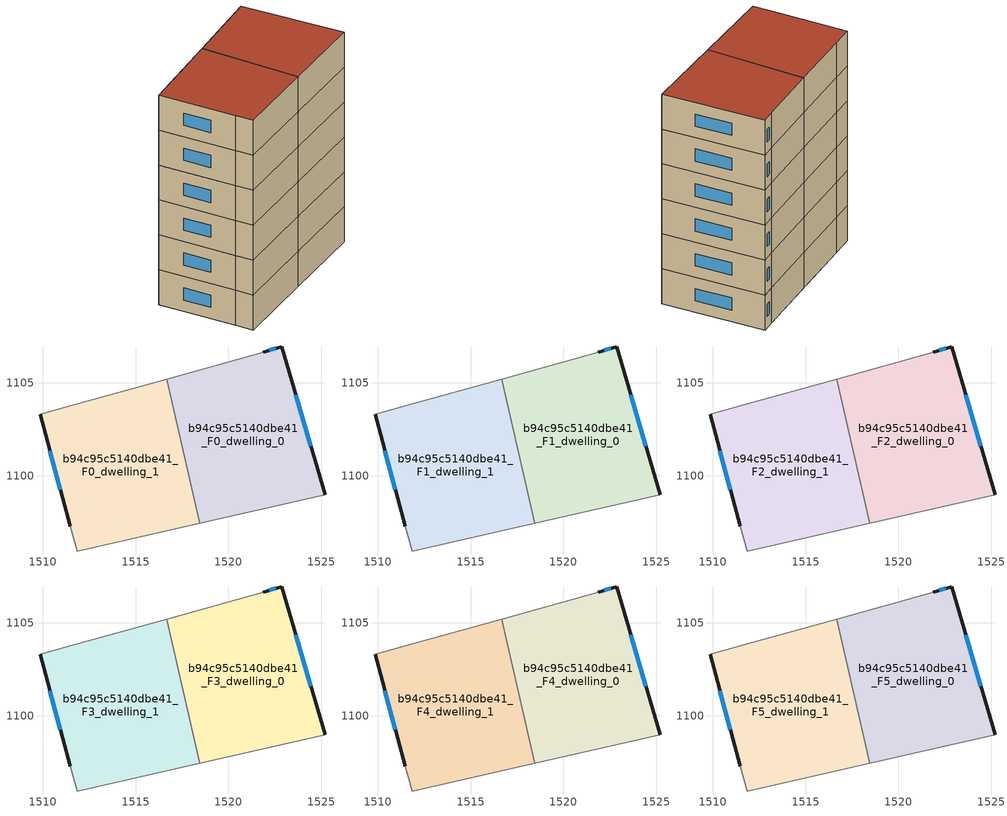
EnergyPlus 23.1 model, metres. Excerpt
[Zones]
b94c95c5140dbe41_F0_dwelling_0
 floor ground (EU_floor_Construction): 1522.88,1106.97 1525.21,1098.98 1518.47,1097.44 1516.68,1105.21 1521.88,1106.66 z0
 wall outside (EU_wall_Construction): 1525.21,1098.98 1522.88,1106.97 1521.88,1106.66 z0:3
 wall adiabatic (EU_wall_Construction): 1521.88,1106.66 1516.68,1105.21 / 1518.47,1097.44 1525.21,1098.98 z0:3
 wall to b94c95c5140dbe41_F0_dwelling_1 (EU_wall_Construction): 1516.68,1105.21 1518.47,1097.44 z0:3
 window (EU_Window_Construction): 1522.55,1106.87 1522.2,1106.76 / 1524.45,1101.58 1523.64,1104.37 z0.98:2.02
b94c95c5140dbe41_F0_dwelling_1
 floor ground (EU_floor_Construction): 1516.68,1105.21 1518.47,1097.44 1511.85,1095.92 1511.48,1097.27 1509.85,1103.32 1511.58,1103.79 z0
 wall outside (EU_wall_Construction): 1509.85,1103.32 1511.48,1097.27 z0:3
 wall adiabatic (EU_wall_Construction): 1511.48,1097.27 1511.85,1095.92 1518.47,1097.44 / 1516.68,1105.21 1511.58,1103.79 1509.85,1103.32 z0:3
 window (EU_Window_Construction): 1510.38,1101.35 1510.95,1099.23 z0.98:2.02
b94c95c5140dbe41_F1_dwelling_0
 floor to b94c95c5140dbe41_F0_dwelling_0 (EU_floor_Construction): 1522.88,1106.97 1525.21,1098.98 1518.47,1097.44 1516.68,1105.21 1521.88,1106.66 z3
 wall outside (EU_wall_Construction): 1525.21,1098.98 1522.88,1106.97 1521.88,1106.66 z3:6
 wall adiabatic (EU_wall_Construction): 1521.88,1106.66 1516.68,1105.21 / 1518.47,1097.44 1525.21,1098.98 z3:6
 wall to b94c95c5140dbe41_F1_dwelling_1 (EU_wall_Construction): 1516.68,1105.21 1518.47,1097.44 z3:6
 window (EU_Window_Construction): 1522.55,1106.87 1522.2,1106.76 / 1524.45,1101.58 1523.64,1104.37 z3.98:5.02
b94c95c5140dbe41_F1_dwelling_1
 floor to b94c95c5140dbe41_F0_dwelling_1 (EU_floor_Construction): 1516.68,1105.21 1518.47,1097.44 1511.85,1095.92 1511.48,1097.27 1509.85,1103.32 1511.58,1103.79 z3
 wall outside (EU_wall_Construction): 1509.85,1103.32 1511.48,1097.27 z3:6
 wall adiabatic (EU_wall_Construction): 1511.48,1097.27 1511.85,1095.92 1518.47,1097.44 / 1516.68,1105.21 1511.58,1103.79 1509.85,1103.32 z3:6
 window (EU_Window_Construction): 1510.38,1101.35 1510.95,1099.23 z3.98:5.02
b94c95c5140dbe41_F2_dwelling_0
 floor to b94c95c5140dbe41_F1_dwelling_0 (EU_floor_Construction): 1522.88,1106.97 1525.21,1098.98 1518.47,1097.44 1516.68,1105.21 1521.88,1106.66 z6
 wall outside (EU_wall_Construction): 1525.21,1098.98 1522.88,1106.97 1521.88,1106.66 z6:9
 wall adiabatic (EU_wall_Construction): 1521.88,1106.66 1516.68,1105.21 / 1518.47,1097.44 1525.21,1098.98 z6:9
 wall to b94c95c5140dbe41_F2_dwelling_1 (EU_wall_Construction): 1516.68,1105.21 1518.47,1097.44 z6:9
 window (EU_Window_Construction): 1522.55,1106.87 1522.2,1106.76 / 1524.45,1101.58 1523.64,1104.37 z6.98:8.02
b94c95c5140dbe41_F2_dwelling_1
 floor to b94c95c5140dbe41_F1_dwelling_1 (EU_floor_Construction): 1516.68,1105.21 1518.47,1097.44 1511.85,1095.92 1511.48,1097.27 1509.85,1103.32 1511.58,1103.79 z6
 wall outside (EU_wall_Construction): 1509.85,1103.32 1511.48,1097.27 z6:9
 wall adiabatic (EU_wall_Construction): 1511.48,1097.27 1511.85,1095.92 1518.47,1097.44 / 1516.68,1105.21 1511.58,1103.79 1509.85,1103.32 z6:9
 window (EU_Window_Construction): 1510.38,1101.35 1510.95,1099.23 z6.98:8.02
b94c95c5140dbe41_F3_dwelling_0
 floor to b94c95c5140dbe41_F2_dwelling_0 (EU_floor_Construction): 1522.88,1106.97 1525.21,1098.98 1518.47,1097.44 1516.68,1105.21 1521.88,1106.66 z9
 wall outside (EU_wall_Construction): 1525.21,1098.98 1522.88,1106.97 1521.88,1106.66 z9:12
 wall adiabatic (EU_wall_Construction): 1521.88,1106.66 1516.68,1105.21 / 1518.47,1097.44 1525.21,1098.98 z9:12
 wall to b94c95c5140dbe41_F3_dwelling_1 (EU_wall_Construction): 1516.68,1105.21 1518.47,1097.44 z9:12
 window (EU_Window_Construction): 1522.55,1106.87 1522.2,1106.76 / 1524.45,1101.58 1523.64,1104.37 z9.98:11.02
b94c95c5140dbe41_F3_dwelling_1
 floor to b94c95c5140dbe41_F2_dwelling_1 (EU_floor_Construction): 1516.68,1105.21 1518.47,1097.44 1511.85,1095.92 1511.48,1097.27 1509.85,1103.32 1511.58,1103.79 z9
 wall outside (EU_wall_Construction): 1509.85,1103.32 1511.48,1097.27 z9:12
 wall adiabatic (EU_wall_Construction): 1511.48,1097.27 1511.85,1095.92 1518.47,1097.44 / 1516.68,1105.21 1511.58,1103.79 1509.85,1103.32 z9:12
 window (EU_Window_Construction): 1510.38,1101.35 1510.95,1099.23 z9.98:11.02
b94c95c5140dbe41_F4_dwelling_0
 floor to b94c95c5140dbe41_F3_dwelling_0 (EU_floor_Construction): 1522.88,1106.97 1525.21,1098.98 1518.47,1097.44 1516.68,1105.21 1521.88,1106.66 z12
 wall outside (EU_wall_Construction): 1525.21,1098.98 1522.88,1106.97 1521.88,1106.66 z12:15
 wall adiabatic (EU_wall_Construction): 1521.88,1106.66 1516.68,1105.21 / 1518.47,1097.44 1525.21,1098.98 z12:15
 wall to b94c95c5140dbe41_F4_dwelling_1 (EU_wall_Construction): 1516.68,1105.21 1518.47,1097.44 z12:15
 window (EU_Window_Construction): 1522.55,1106.87 1522.2,1106.76 / 1524.45,1101.58 1523.64,1104.37 z12.98:14.02
b94c95c5140dbe41_F4_dwelling_1
 floor to b94c95c5140dbe41_F3_dwelling_1 (EU_floor_Construction): 1516.68,1105.21 1518.47,1097.44 1511.85,1095.92 1511.48,1097.27 1509.85,1103.32 1511.58,1103.79 z12
 wall outside (EU_wall_Construction): 1509.85,1103.32 1511.48,1097.27 z12:15
 wall adiabatic (EU_wall_Construction): 1511.48,1097.27 1511.85,1095.92 1518.47,1097.44 / 1516.68,1105.21 1511.58,1103.79 1509.85,1103.32 z12:15
 window (EU_Window_Construction): 1510.38,1101.35 1510.95,1099.23 z12.98:14.02
b94c95c5140dbe41_F5_dwelling_0
 floor to b94c95c5140dbe41_F4_dwelling_0 (EU_floor_Construction): 1522.88,1106.97 1525.21,1098.98 1518.47,1097.44 1516.68,1105.21 1521.88,1106.66 z15
 wall outside (EU_wall_Construction): 1525.21,1098.98 1522.88,1106.97 1521.88,1106.66 z15:18
 wall adiabatic (EU_wall_Construction): 1521.88,1106.66 1516.68,1105.21 / 1518.47,1097.44 1525.21,1098.98 z15:18
 wall to b94c95c5140dbe41_F5_dwelling_1 (EU_wall_Construction): 1516.68,1105.21 1518.47,1097.44 z15:18
 window (EU_Window_Construction): 1522.55,1106.87 1522.2,1106.76 / 1524.45,1101.58 1523.64,1104.37 z15.98:17.02
 roof outside (EU_roof_Construction): 1525.21,1098.98 1522.88,1106.97 1521.88,1106.66 1516.68,1105.21 1518.47,1097.44 z18
b94c95c5140dbe41_F5_dwelling_1
 floor to b94c95c5140dbe41_F4_dwelling_1 (EU_floor_Construction): 1516.68,1105.21 1518.47,1097.44 1511.85,1095.92 1511.48,1097.27 1509.85,1103.32 1511.58,1103.79 z15
 wall outside (EU_wall_Construction): 1509.85,1103.32 1511.48,1097.27 z15:18
 wall adiabatic (EU_wall_Construction): 1511.48,1097.27 1511.85,1095.92 1518.47,1097.44 / 1516.68,1105.21 1511.58,1103.79 1509.85,1103.32 z15:18
 window (EU_Window_Construction): 1510.38,1101.35 1510.95,1099.23 z15.98:17.02
 roof outside (EU_roof_Construction): 1518.47,1097.44 1516.68,1105.21 1511.58,1103.79 1509.85,1103.32 1511.48,1097.27 1511.85,1095.92 z18
shading: 1521.88,1106.66 1511.58,1103.79 z0:15
[Building]
EU S2 Campaign: North Axis=0; Terrain=City; Solar Distribution=FullExterior
[Site:Location]
Bologna: Latitude=44.5; Longitude=11.25; Time Zone=1; Elevation=37
[SizingPeriod:WeatherFileDays]
AnnualSizingPeriod: Begin Month=1; Begin Day of Month=1; End Month=12; End Day of Month=31; Day of Week for Start Day=Monday; Use Weather File Daylight Saving Period=No; Use Weather File Rain and Snow Indicators=No
[MATERIAL]
EU_InternalMass_Material: Roughness=MediumRough; Thickness=0.1; Conductivity=1; Density=1800; Specific Heat=900; Thermal Absorptance=0.9; Solar Absorptance=0.7; Visible Absorptance=0.7
[MATERIAL:NOMASS] Roughness=MediumRough; Thermal Absorptance=0.9; Solar Absorptance=0.7; Visible Absorptance=0.7
Name | Thermal Resistance
EU_wall_NoMass | 0.905828
EU_roof_NoMass | 0.37593
EU_floor_NoMass | 0.67114
[WINDOWMATERIAL:SIMPLEGLAZINGSYSTEM]
EU_Window_SimpleGlazing: UFactor=4.52486; Solar Heat Gain Coefficient=0.85; Visible Transmittance=0.85
[CONSTRUCTION]
EU_wall_Construction: EU_wall_NoMass
EU_roof_Construction: EU_roof_NoMass
EU_floor_Construction: EU_floor_NoMass
EU_Window_Construction: EU_Window_SimpleGlazing
EU_InternalMass_Construction: EU_InternalMass_Material
[ZONE] Type=1; Multiplier=1; Ceiling Height=autocalculate; Floor Area=autocalculate; Part of Total Floor Area=Yes
Name | Volume
b94c95c5140dbe41_F0_dwelling_0 | 162.793
b94c95c5140dbe41_F1_dwelling_0; b94c95c5140dbe41_F2_dwelling_0; b94c95c5140dbe41_F3_dwelling_0; b94c95c5140dbe41_F4_dwelling_0; b94c95c5140dbe41_F5_dwelling_0 | 162.792
b94c95c5140dbe41_F0_dwelling_1; b94c95c5140dbe41_F1_dwelling_1; b94c95c5140dbe41_F2_dwelling_1; b94c95c5140dbe41_F3_dwelling_1; b94c95c5140dbe41_F4_dwelling_1; b94c95c5140dbe41_F5_dwelling_1 | 162.8
[INTERNALMASS] Construction=EU_InternalMass_Construction
Name | Zone or ZoneList | Surface Area
b94c95c5140dbe41_F0_dwelling_0_EU_InternalMass | b94c95c5140dbe41_F0_dwelling_0 | 54.2644
b94c95c5140dbe41_F0_dwelling_1_EU_InternalMass | b94c95c5140dbe41_F0_dwelling_1 | 54.2669
b94c95c5140dbe41_F1_dwelling_0_EU_InternalMass | b94c95c5140dbe41_F1_dwelling_0 | 54.2644
b94c95c5140dbe41_F1_dwelling_1_EU_InternalMass | b94c95c5140dbe41_F1_dwelling_1 | 54.2669
b94c95c5140dbe41_F2_dwelling_0_EU_InternalMass | b94c95c5140dbe41_F2_dwelling_0 | 54.2644
b94c95c5140dbe41_F2_dwelling_1_EU_InternalMass | b94c95c5140dbe41_F2_dwelling_1 | 54.2669
b94c95c5140dbe41_F3_dwelling_0_EU_InternalMass | b94c95c5140dbe41_F3_dwelling_0 | 54.2644
b94c95c5140dbe41_F3_dwelling_1_EU_InternalMass | b94c95c5140dbe41_F3_dwelling_1 | 54.2669
b94c95c5140dbe41_F4_dwelling_0_EU_InternalMass | b94c95c5140dbe41_F4_dwelling_0 | 54.2644
b94c95c5140dbe41_F4_dwelling_1_EU_InternalMass | b94c95c5140dbe41_F4_dwelling_1 | 54.2669
b94c95c5140dbe41_F5_dwelling_0_EU_InternalMass | b94c95c5140dbe41_F5_dwelling_0 | 54.2644
b94c95c5140dbe41_F5_dwelling_1_EU_InternalMass | b94c95c5140dbe41_F5_dwelling_1 | 54.2669
[OTHEREQUIPMENT] Fuel Type=Electricity; Design Level Calculation Method=Watts/Area; Power per Zone Floor Area=1; Fraction Latent=0; Fraction Radiant=0; Fraction Lost=0; Carbon Dioxide Generation Rate=0; EndUse Subcategory=EU_Step8_InternalGains
Name | Zone or ZoneList or Space or SpaceList | Schedule
EU_Step8_InternalGain_b94c95c5140dbe41_F0_dwelling_0_f000 | b94c95c5140dbe41_F0_dwelling_0 | EU_Step8_GainSchedule_b94c95c5140dbe41_F0_dwelling_0_f000
EU_Step8_InternalGain_b94c95c5140dbe41_F0_dwelling_1_f000 | b94c95c5140dbe41_F0_dwelling_1 | EU_Step8_GainSchedule_b94c95c5140dbe41_F0_dwelling_1_f000
EU_Step8_InternalGain_b94c95c5140dbe41_F1_dwelling_0_f000 | b94c95c5140dbe41_F1_dwelling_0 | EU_Step8_GainSchedule_b94c95c5140dbe41_F1_dwelling_0_f000
EU_Step8_InternalGain_b94c95c5140dbe41_F1_dwelling_1_f000 | b94c95c5140dbe41_F1_dwelling_1 | EU_Step8_GainSchedule_b94c95c5140dbe41_F1_dwelling_1_f000
EU_Step8_InternalGain_b94c95c5140dbe41_F2_dwelling_0_f000 | b94c95c5140dbe41_F2_dwelling_0 | EU_Step8_GainSchedule_b94c95c5140dbe41_F2_dwelling_0_f000
EU_Step8_InternalGain_b94c95c5140dbe41_F2_dwelling_1_f000 | b94c95c5140dbe41_F2_dwelling_1 | EU_Step8_GainSchedule_b94c95c5140dbe41_F2_dwelling_1_f000
EU_Step8_InternalGain_b94c95c5140dbe41_F3_dwelling_0_f000 | b94c95c5140dbe41_F3_dwelling_0 | EU_Step8_GainSchedule_b94c95c5140dbe41_F3_dwelling_0_f000
EU_Step8_InternalGain_b94c95c5140dbe41_F3_dwelling_1_f000 | b94c95c5140dbe41_F3_dwelling_1 | EU_Step8_GainSchedule_b94c95c5140dbe41_F3_dwelling_1_f000
EU_Step8_InternalGain_b94c95c5140dbe41_F4_dwelling_0_f000 | b94c95c5140dbe41_F4_dwelling_0 | EU_Step8_GainSchedule_b94c95c5140dbe41_F4_dwelling_0_f000
EU_Step8_InternalGain_b94c95c5140dbe41_F4_dwelling_1_f000 | b94c95c5140dbe41_F4_dwelling_1 | EU_Step8_GainSchedule_b94c95c5140dbe41_F4_dwelling_1_f000
EU_Step8_InternalGain_b94c95c5140dbe41_F5_dwelling_0_f000 | b94c95c5140dbe41_F5_dwelling_0 | EU_Step8_GainSchedule_b94c95c5140dbe41_F5_dwelling_0_f000
EU_Step8_InternalGain_b94c95c5140dbe41_F5_dwelling_1_f000 | b94c95c5140dbe41_F5_dwelling_1 | EU_Step8_GainSchedule_b94c95c5140dbe41_F5_dwelling_1_f000
[ZONEVENTILATION:DESIGNFLOWRATE] Schedule=EU_AlwaysOn; Design Flow Rate Calculation Method=AirChanges/Hour; Air Changes per Hour=0.73129; Ventilation Type=Natural; Fan Pressure Rise=0; Fan Total Efficiency=1; Constant Term Coefficient=1; Temperature Term Coefficient=0; Velocity Term Coefficient=0; Velocity Squared Term Coefficient=0; Minimum Indoor Temperature=-100; Maximum Indoor Temperature=100; Delta Temperature=-100; Minimum Outdoor Temperature=-100; Maximum Outdoor Temperature=100; Maximum Wind Speed=40
Name | Zone or ZoneList or Space or SpaceList
EU_ConstantAir_b94c95c5140dbe41_F0_dwelling_0 | b94c95c5140dbe41_F0_dwelling_0
EU_ConstantAir_b94c95c5140dbe41_F0_dwelling_1 | b94c95c5140dbe41_F0_dwelling_1
EU_ConstantAir_b94c95c5140dbe41_F1_dwelling_0 | b94c95c5140dbe41_F1_dwelling_0
EU_ConstantAir_b94c95c5140dbe41_F1_dwelling_1 | b94c95c5140dbe41_F1_dwelling_1
EU_ConstantAir_b94c95c5140dbe41_F2_dwelling_0 | b94c95c5140dbe41_F2_dwelling_0
EU_ConstantAir_b94c95c5140dbe41_F2_dwelling_1 | b94c95c5140dbe41_F2_dwelling_1
EU_ConstantAir_b94c95c5140dbe41_F3_dwelling_0 | b94c95c5140dbe41_F3_dwelling_0
EU_ConstantAir_b94c95c5140dbe41_F3_dwelling_1 | b94c95c5140dbe41_F3_dwelling_1
EU_ConstantAir_b94c95c5140dbe41_F4_dwelling_0 | b94c95c5140dbe41_F4_dwelling_0
EU_ConstantAir_b94c95c5140dbe41_F4_dwelling_1 | b94c95c5140dbe41_F4_dwelling_1
EU_ConstantAir_b94c95c5140dbe41_F5_dwelling_0 | b94c95c5140dbe41_F5_dwelling_0
EU_ConstantAir_b94c95c5140dbe41_F5_dwelling_1 | b94c95c5140dbe41_F5_dwelling_1
[HVACTEMPLATE:THERMOSTAT] Constant Heating Setpoint=20; Constant Cooling Setpoint=50
EU_HeatOnly_b94c95c5140dbe41_F0_dwelling_0; EU_HeatOnly_b94c95c5140dbe41_F0_dwelling_1; EU_HeatOnly_b94c95c5140dbe41_F1_dwelling_0; EU_HeatOnly_b94c95c5140dbe41_F1_dwelling_1; EU_HeatOnly_b94c95c5140dbe41_F2_dwelling_0; EU_HeatOnly_b94c95c5140dbe41_F2_dwelling_1; EU_HeatOnly_b94c95c5140dbe41_F3_dwelling_0; EU_HeatOnly_b94c95c5140dbe41_F3_dwelling_1; EU_HeatOnly_b94c95c5140dbe41_F4_dwelling_0; EU_HeatOnly_b94c95c5140dbe41_F4_dwelling_1; EU_HeatOnly_b94c95c5140dbe41_F5_dwelling_0; EU_HeatOnly_b94c95c5140dbe41_F5_dwelling_1
[HVACTEMPLATE:ZONE:IDEALLOADSAIRSYSTEM] System Availability Schedule=EU_AlwaysOn; Maximum Heating Supply Air Temperature=50; Minimum Cooling Supply Air Temperature=13; Maximum Heating Supply Air Humidity Ratio=0.0156; Minimum Cooling Supply Air Humidity Ratio=0.0077; Heating Limit=NoLimit; Cooling Limit=NoLimit; Heating Availability Schedule=EU_AlwaysOn; Cooling Availability Schedule=EU_CoolingOff; Dehumidification Control Type=ConstantSensibleHeatRatio; Cooling Sensible Heat Ratio=0.7; Dehumidification Setpoint=60; Humidification Control Type=None; Humidification Setpoint=30; Outdoor Air Method=None; Outdoor Air Flow Rate per Person=0.00944; Outdoor Air Flow Rate per Zone Floor Area=0; Outdoor Air Flow Rate per Zone=0; Demand Controlled Ventilation Type=None; Outdoor Air Economizer Type=NoEconomizer; Heat Recovery Type=None; Sensible Heat Recovery Effectiveness=0.7; Latent Heat Recovery Effectiveness=0.65
Name | Template Thermostat
b94c95c5140dbe41_F0_dwelling_0 | EU_HeatOnly_b94c95c5140dbe41_F0_dwelling_0
b94c95c5140dbe41_F0_dwelling_1 | EU_HeatOnly_b94c95c5140dbe41_F0_dwelling_1
b94c95c5140dbe41_F1_dwelling_0 | EU_HeatOnly_b94c95c5140dbe41_F1_dwelling_0
b94c95c5140dbe41_F1_dwelling_1 | EU_HeatOnly_b94c95c5140dbe41_F1_dwelling_1
b94c95c5140dbe41_F2_dwelling_0 | EU_HeatOnly_b94c95c5140dbe41_F2_dwelling_0
b94c95c5140dbe41_F2_dwelling_1 | EU_HeatOnly_b94c95c5140dbe41_F2_dwelling_1
b94c95c5140dbe41_F3_dwelling_0 | EU_HeatOnly_b94c95c5140dbe41_F3_dwelling_0
b94c95c5140dbe41_F3_dwelling_1 | EU_HeatOnly_b94c95c5140dbe41_F3_dwelling_1
b94c95c5140dbe41_F4_dwelling_0 | EU_HeatOnly_b94c95c5140dbe41_F4_dwelling_0
b94c95c5140dbe41_F4_dwelling_1 | EU_HeatOnly_b94c95c5140dbe41_F4_dwelling_1
b94c95c5140dbe41_F5_dwelling_0 | EU_HeatOnly_b94c95c5140dbe41_F5_dwelling_0
b94c95c5140dbe41_F5_dwelling_1 | EU_HeatOnly_b94c95c5140dbe41_F5_dwelling_1
[SIZING:ZONE] Zone Cooling Design Supply Air Temperature Input Method=SupplyAirTemperature; Zone Cooling Design Supply Air Temperature=13; Zone Heating Design Supply Air Temperature Input Method=SupplyAirTemperature; Zone Heating Design Supply Air Temperature=50; Zone Cooling Design Supply Air Humidity Ratio=0.008; Zone Heating Design Supply Air Humidity Ratio=0.008; Cooling Design Air Flow Method=DesignDay; Cooling Design Air Flow Rate=0; Cooling Minimum Air Flow per Zone Floor Area=0.000762; Cooling Minimum Air Flow=0; Cooling Minimum Air Flow Fraction=0.2; Heating Design Air Flow Method=DesignDay; Heating Design Air Flow Rate=0; Heating Maximum Air Flow per Zone Floor Area=0.002032; Heating Maximum Air Flow=0.141576; Heating Maximum Air Flow Fraction=0.3; Account for Dedicated Outdoor Air System=No; Dedicated Outdoor Air System Control Strategy=NeutralSupplyAir; Dedicated Outdoor Air Low Setpoint Temperature for Design=autosize; Dedicated Outdoor Air High Setpoint Temperature for Design=autosize; Zone Load Sizing Method=Sensible Load Only No Latent Load; Zone Latent Cooling Design Supply Air Humidity Ratio Input Method=HumidityRatioDifference; Zone Cooling Design Supply Air Humidity Ratio Difference=0.005; Zone Latent Heating Design Supply Air Humidity Ratio Input Method=HumidityRatioDifference; Zone Humidification Design Supply Air Humidity Ratio Difference=0.005
b94c95c5140dbe41_F0_dwelling_0; b94c95c5140dbe41_F0_dwelling_1; b94c95c5140dbe41_F1_dwelling_0; b94c95c5140dbe41_F1_dwelling_1; b94c95c5140dbe41_F2_dwelling_0; b94c95c5140dbe41_F2_dwelling_1; b94c95c5140dbe41_F3_dwelling_0; b94c95c5140dbe41_F3_dwelling_1; b94c95c5140dbe41_F4_dwelling_0; b94c95c5140dbe41_F4_dwelling_1; b94c95c5140dbe41_F5_dwelling_0; b94c95c5140dbe41_F5_dwelling_1
[SCHEDULE:CONSTANT]
Name | Hourly Value
EU_AlwaysOn | 1
EU_CoolingOff | 0
[SCHEDULE:FILE] Column Number=1; Rows to Skip at Top=0; Number of Hours of Data=8760; Column Separator=Comma; Interpolate to Timestep=No; Minutes per Item=60; Adjust Schedule for Daylight Savings=Yes
Name | File
EU_Step8_GainSchedule_b94c95c5140dbe41_F0_dwelling_0_f000 | ../../schedules/b94c95c5140dbe41/b94c95c5140dbe41_F0_dwelling_0_f000_gain.csv
EU_Step8_GainSchedule_b94c95c5140dbe41_F0_dwelling_1_f000 | ../../schedules/b94c95c5140dbe41/b94c95c5140dbe41_F0_dwelling_1_f000_gain.csv
EU_Step8_GainSchedule_b94c95c5140dbe41_F1_dwelling_0_f000 | ../../schedules/b94c95c5140dbe41/b94c95c5140dbe41_F1_dwelling_0_f000_gain.csv
EU_Step8_GainSchedule_b94c95c5140dbe41_F1_dwelling_1_f000 | ../../schedules/b94c95c5140dbe41/b94c95c5140dbe41_F1_dwelling_1_f000_gain.csv
EU_Step8_GainSchedule_b94c95c5140dbe41_F2_dwelling_0_f000 | ../../schedules/b94c95c5140dbe41/b94c95c5140dbe41_F2_dwelling_0_f000_gain.csv
EU_Step8_GainSchedule_b94c95c5140dbe41_F2_dwelling_1_f000 | ../../schedules/b94c95c5140dbe41/b94c95c5140dbe41_F2_dwelling_1_f000_gain.csv
EU_Step8_GainSchedule_b94c95c5140dbe41_F3_dwelling_0_f000 | ../../schedules/b94c95c5140dbe41/b94c95c5140dbe41_F3_dwelling_0_f000_gain.csv
EU_Step8_GainSchedule_b94c95c5140dbe41_F3_dwelling_1_f000 | ../../schedules/b94c95c5140dbe41/b94c95c5140dbe41_F3_dwelling_1_f000_gain.csv
EU_Step8_GainSchedule_b94c95c5140dbe41_F4_dwelling_0_f000 | ../../schedules/b94c95c5140dbe41/b94c95c5140dbe41_F4_dwelling_0_f000_gain.csv
EU_Step8_GainSchedule_b94c95c5140dbe41_F4_dwelling_1_f000 | ../../schedules/b94c95c5140dbe41/b94c95c5140dbe41_F4_dwelling_1_f000_gain.csv
EU_Step8_GainSchedule_b94c95c5140dbe41_F5_dwelling_0_f000 | ../../schedules/b94c95c5140dbe41/b94c95c5140dbe41_F5_dwelling_0_f000_gain.csv
EU_Step8_GainSchedule_b94c95c5140dbe41_F5_dwelling_1_f000 | ../../schedules/b94c95c5140dbe41/b94c95c5140dbe41_F5_dwelling_1_f000_gain.csv
